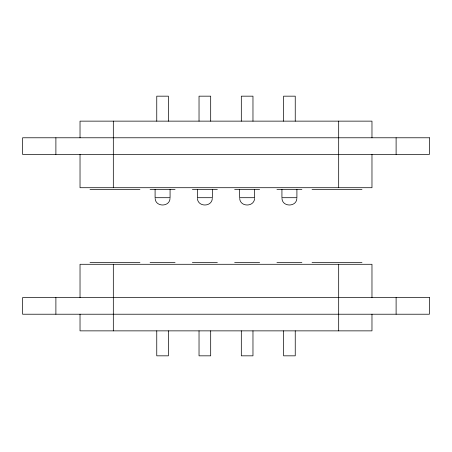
<?xml version="1.0" encoding="UTF-8"?>
<svg xmlns="http://www.w3.org/2000/svg" width="452" height="452" viewBox="0 0 452 452"><rect width="100%" height="100%" fill="white"/><g stroke="black" fill="none" stroke-linecap="round" stroke-linejoin="round"><path stroke-width="0.68" d="M170.037 198.439C169.647 207.185 155.522 207.185 155.126 198.439M212.316 198.439C211.92 207.185 197.801 207.185 197.405 198.439M254.595 198.439C254.199 207.185 240.08 207.185 239.684 198.439M296.874 198.439C296.478 207.185 282.353 207.185 281.963 198.439M90.01 189.382L139.945 189.382M150.098 189.382L175.065 189.382M192.377 189.382L217.344 189.382M234.656 189.382L259.623 189.382M276.935 189.382L301.902 189.382M312.055 189.382L361.99 189.382M90.01 262.618L139.945 262.618M150.098 262.618L175.065 262.618M192.377 262.618L217.344 262.618M234.656 262.618L259.623 262.618M276.935 262.618L301.902 262.618M312.055 262.618L361.99 262.618M396.11 137.781L396.11 154.426M396.11 297.574L396.11 314.219M371.973 137.781L371.973 121.136L80.027 121.136L80.027 137.781M371.973 154.426L371.973 187.716L80.027 187.716L80.027 154.426M371.973 297.574L371.973 264.284L80.027 264.284L80.027 297.574M371.973 314.219L371.973 330.864L80.027 330.864L80.027 314.219M338.684 121.136L338.684 187.716M338.684 264.284L338.684 330.864M296.907 189.382L296.907 197.705L281.929 197.705L281.929 189.382M295.241 121.136L295.241 96.169L283.59 96.169L283.59 121.136M295.241 330.864L295.241 355.831L283.59 355.831L283.59 330.864M254.629 189.382L254.629 197.705L239.65 197.705L239.65 189.382M252.967 121.136L252.967 96.169L241.311 96.169L241.311 121.136M252.967 330.864L252.967 355.831L241.311 355.831L241.311 330.864M212.35 189.382L212.35 197.705L197.371 197.705L197.371 189.382M210.688 121.136L210.688 96.169L199.033 96.169L199.033 121.136M210.688 330.864L210.688 355.831L199.033 355.831L199.033 330.864M170.071 189.382L170.071 197.705L155.092 197.705L155.092 189.382M168.41 121.136L168.41 96.169L156.759 96.169L156.759 121.136M168.41 330.864L168.41 355.831L156.759 355.831L156.759 330.864M113.316 121.136L113.316 187.716M113.316 264.284L113.316 330.864M55.89 137.781L55.89 154.426M55.89 297.574L55.89 314.219M429.4 137.781L22.6 137.781L22.6 154.426L429.4 154.426L429.4 137.781M429.4 297.574L22.6 297.574L22.6 314.219L429.4 314.219L429.4 297.574"/></g></svg>
